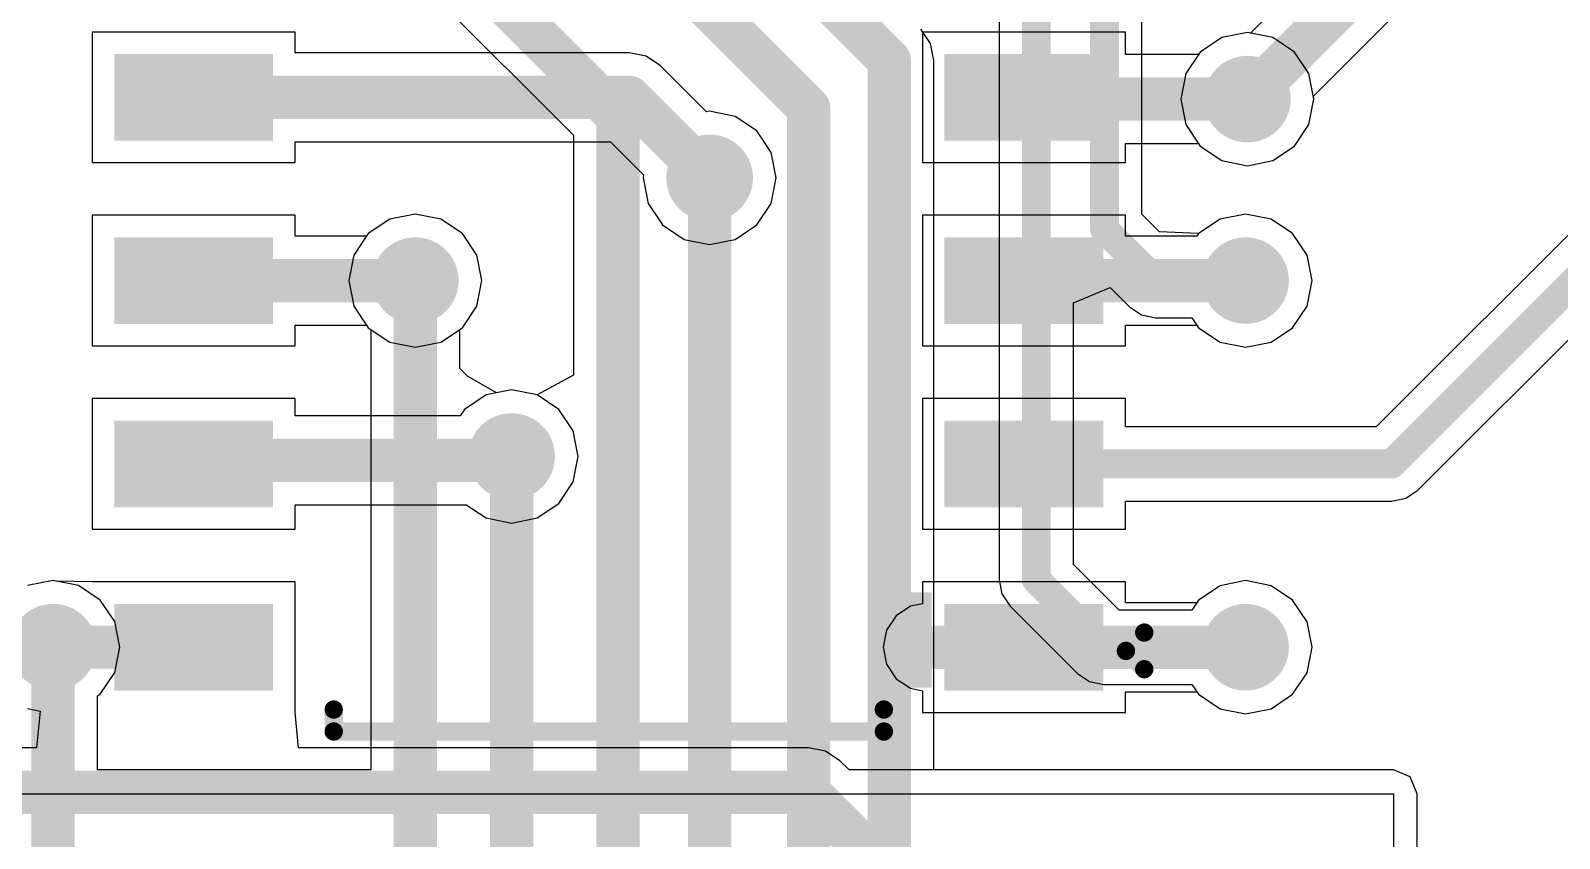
# Model space of a CAD drawing. Header units: millimetres. Extents: x -0.52 to 3.79, y -0.54 to 3.26.
# Drawn here: x 3.0518 to 3.4687, y 0.7968 to 1.0172 of the extents above; entities that cross this region are included whole.
import ezdxf

# ---------------------------------------------------------------- set-up
doc = ezdxf.new("R2010")
doc.units = ezdxf.units.MM
doc.header["$MEASUREMENT"] = 0
for name, color, linetype in [('BottomLayer', 5, 'Continuous'), ('BottomSolder', 6, 'Continuous'), ('TopLayer', 1, 'Continuous'), ('TopOverlay', 2, 'Continuous'), ('TopPaste', 8, 'Continuous'), ('TopSolder', 216, 'Continuous'), ('ViaHoleLayer', 16, 'Continuous')]:
    doc.layers.add(name, color=color, linetype=linetype)

# ---------------------------------------------------------------- blocks, each defined once
blk = doc.blocks.new('SOP_16_150____66')
at = {"layer": 'TopLayer'}
for points in [[(-0.13484255, 0.186811), (-0.09153545, 0.186811), (-0.09153545, 0.163189), (-0.13484255, 0.163189)], [(0.09153545, 0.186811), (0.13484255, 0.186811), (0.13484255, 0.163189), (0.09153545, 0.163189)], [(-0.13484255, 0.136811), (-0.09153545, 0.136811), (-0.09153545, 0.113189), (-0.13484255, 0.113189)], [(0.09153545, 0.136811), (0.13484255, 0.136811), (0.13484255, 0.113189), (0.09153545, 0.113189)], [(-0.13484255, 0.086811), (-0.09153545, 0.086811), (-0.09153545, 0.063189), (-0.13484255, 0.063189)], [(0.09153545, 0.086811), (0.13484255, 0.086811), (0.13484255, 0.063189), (0.09153545, 0.063189)], [(-0.13484255, 0.036811), (-0.09153545, 0.036811), (-0.09153545, 0.013189), (-0.13484255, 0.013189)], [(0.09153545, 0.036811), (0.13484255, 0.036811), (0.13484255, 0.013189), (0.09153545, 0.013189)], [(-0.13484255, -0.013189), (-0.09153545, -0.013189), (-0.09153545, -0.036811), (-0.13484255, -0.036811)], [(0.09153545, -0.013189), (0.13484255, -0.013189), (0.13484255, -0.036811), (0.09153545, -0.036811)], [(-0.13484255, -0.063189), (-0.09153545, -0.063189), (-0.09153545, -0.086811), (-0.13484255, -0.086811)], [(0.09153545, -0.063189), (0.13484255, -0.063189), (0.13484255, -0.086811), (0.09153545, -0.086811)], [(-0.13484255, -0.113189), (-0.09153545, -0.113189), (-0.09153545, -0.136811), (-0.13484255, -0.136811)], [(0.09153545, -0.113189), (0.13484255, -0.113189), (0.13484255, -0.136811), (0.09153545, -0.136811)], [(-0.13484255, -0.163189), (-0.09153545, -0.163189), (-0.09153545, -0.186811), (-0.13484255, -0.186811)], [(0.09153545, -0.163189), (0.13484255, -0.163189), (0.13484255, -0.186811), (0.09153545, -0.186811)]]:
    blk.add_hatch(color=1, dxfattribs=at).paths.add_polyline_path(points)
at = {"layer": 'TopOverlay'}
blk.add_hatch(color=2, dxfattribs=at).paths.add_polyline_path([(-0.088, 0.16), (-0.077, 0.16), (-0.077, 0.186), (-0.088, 0.186)])
at = {"layer": 'TopPaste'}
for points in [[(-0.13484255, 0.186811), (-0.09153545, 0.186811), (-0.09153545, 0.163189), (-0.13484255, 0.163189)], [(0.09153545, 0.186811), (0.13484255, 0.186811), (0.13484255, 0.163189), (0.09153545, 0.163189)], [(-0.13484255, 0.136811), (-0.09153545, 0.136811), (-0.09153545, 0.113189), (-0.13484255, 0.113189)], [(0.09153545, 0.136811), (0.13484255, 0.136811), (0.13484255, 0.113189), (0.09153545, 0.113189)], [(-0.13484255, 0.086811), (-0.09153545, 0.086811), (-0.09153545, 0.063189), (-0.13484255, 0.063189)], [(0.09153545, 0.086811), (0.13484255, 0.086811), (0.13484255, 0.063189), (0.09153545, 0.063189)], [(-0.13484255, 0.036811), (-0.09153545, 0.036811), (-0.09153545, 0.013189), (-0.13484255, 0.013189)], [(0.09153545, 0.036811), (0.13484255, 0.036811), (0.13484255, 0.013189), (0.09153545, 0.013189)], [(-0.13484255, -0.013189), (-0.09153545, -0.013189), (-0.09153545, -0.036811), (-0.13484255, -0.036811)], [(0.09153545, -0.013189), (0.13484255, -0.013189), (0.13484255, -0.036811), (0.09153545, -0.036811)], [(-0.13484255, -0.063189), (-0.09153545, -0.063189), (-0.09153545, -0.086811), (-0.13484255, -0.086811)], [(0.09153545, -0.063189), (0.13484255, -0.063189), (0.13484255, -0.086811), (0.09153545, -0.086811)], [(-0.13484255, -0.113189), (-0.09153545, -0.113189), (-0.09153545, -0.136811), (-0.13484255, -0.136811)], [(0.09153545, -0.113189), (0.13484255, -0.113189), (0.13484255, -0.136811), (0.09153545, -0.136811)], [(-0.13484255, -0.163189), (-0.09153545, -0.163189), (-0.09153545, -0.186811), (-0.13484255, -0.186811)], [(0.09153545, -0.163189), (0.13484255, -0.163189), (0.13484255, -0.186811), (0.09153545, -0.186811)]]:
    blk.add_hatch(color=8, dxfattribs=at).paths.add_polyline_path(points)
at = {"layer": 'TopSolder'}
for points in [[(-0.13484255, 0.186811), (-0.09153545, 0.186811), (-0.09153545, 0.163189), (-0.13484255, 0.163189)], [(0.09153545, 0.186811), (0.13484255, 0.186811), (0.13484255, 0.163189), (0.09153545, 0.163189)], [(-0.13484255, 0.136811), (-0.09153545, 0.136811), (-0.09153545, 0.113189), (-0.13484255, 0.113189)], [(0.09153545, 0.136811), (0.13484255, 0.136811), (0.13484255, 0.113189), (0.09153545, 0.113189)], [(-0.13484255, 0.086811), (-0.09153545, 0.086811), (-0.09153545, 0.063189), (-0.13484255, 0.063189)], [(0.09153545, 0.086811), (0.13484255, 0.086811), (0.13484255, 0.063189), (0.09153545, 0.063189)], [(-0.13484255, 0.036811), (-0.09153545, 0.036811), (-0.09153545, 0.013189), (-0.13484255, 0.013189)], [(0.09153545, 0.036811), (0.13484255, 0.036811), (0.13484255, 0.013189), (0.09153545, 0.013189)], [(-0.13484255, -0.013189), (-0.09153545, -0.013189), (-0.09153545, -0.036811), (-0.13484255, -0.036811)], [(0.09153545, -0.013189), (0.13484255, -0.013189), (0.13484255, -0.036811), (0.09153545, -0.036811)], [(-0.13484255, -0.063189), (-0.09153545, -0.063189), (-0.09153545, -0.086811), (-0.13484255, -0.086811)], [(0.09153545, -0.063189), (0.13484255, -0.063189), (0.13484255, -0.086811), (0.09153545, -0.086811)], [(-0.13484255, -0.113189), (-0.09153545, -0.113189), (-0.09153545, -0.136811), (-0.13484255, -0.136811)], [(0.09153545, -0.113189), (0.13484255, -0.113189), (0.13484255, -0.136811), (0.09153545, -0.136811)], [(-0.13484255, -0.163189), (-0.09153545, -0.163189), (-0.09153545, -0.186811), (-0.13484255, -0.186811)], [(0.09153545, -0.163189), (0.13484255, -0.163189), (0.13484255, -0.186811), (0.09153545, -0.186811)]]:
    blk.add_hatch(color=216, dxfattribs=at).paths.add_polyline_path(points)
at = {"layer": 'TopOverlay', "const_width": 0.005}
for points in [[(-0.075, 0.198), (-0.075, 0.192)], [(0.075, 0.198), (-0.075, 0.198)], [(0.075, 0.198), (0.075, 0.192)], [(-0.146, 0.181), (-0.146, 0.171)], [(-0.141, 0.176), (-0.146, 0.181)], [(-0.141, 0.176), (-0.146, 0.171)], [(-0.075, -0.192), (-0.075, -0.198)], [(0.075, -0.192), (0.075, -0.198)], [(0.075, -0.198), (-0.075, -0.198)]]:
    blk.add_lwpolyline(points, dxfattribs=at)
at = {"layer": 'TopOverlay', "const_width": 0.0025}
for points in [[(-0.07625, 0.198, 1), (-0.07375, 0.198, 1)], [(-0.07625, 0.198, 1), (-0.07375, 0.198, 1)], [(0.07375, 0.198, 1), (0.07625, 0.198, 1)], [(0.07375, 0.198, 1), (0.07625, 0.198, 1)], [(-0.07625, 0.192, 1), (-0.07375, 0.192, 1)], [(0.07375, 0.192, 1), (0.07625, 0.192, 1)], [(-0.14725, 0.181, 1), (-0.14475, 0.181, 1)], [(-0.14725, 0.181, 1), (-0.14475, 0.181, 1)], [(-0.14225, 0.176, 1), (-0.13975, 0.176, 1)], [(-0.14225, 0.176, 1), (-0.13975, 0.176, 1)], [(-0.14725, 0.171, 1), (-0.14475, 0.171, 1)], [(-0.14725, 0.171, 1), (-0.14475, 0.171, 1)], [(-0.07625, -0.192, 1), (-0.07375, -0.192, 1)], [(0.07375, -0.192, 1), (0.07625, -0.192, 1)], [(-0.07625, -0.198, 1), (-0.07375, -0.198, 1)], [(-0.07625, -0.198, 1), (-0.07375, -0.198, 1)], [(0.07375, -0.198, 1), (0.07625, -0.198, 1)], [(0.07375, -0.198, 1), (0.07625, -0.198, 1)]]:
    blk.add_lwpolyline(points, format="xyb", close=True, dxfattribs=at)

msp = doc.modelspace()

# ---------------------------------------------------------------- hatches: boundary and pattern name
at = {"layer": 'BottomLayer'}
h = msp.add_hatch(color=5, dxfattribs=at)
edge = h.paths.add_edge_path()
edge.add_arc((3.3836035, 0.9984843), 0.011811, 0, 360)
h = msp.add_hatch(color=5, dxfattribs=at)
edge = h.paths.add_edge_path()
edge.add_arc((3.237, 0.977), 0.011811, 0, 360)
h = msp.add_hatch(color=5, dxfattribs=at)
edge = h.paths.add_edge_path()
edge.add_arc((3.1567412, 0.9489685), 0.011811, 0, 360)
h = msp.add_hatch(color=5, dxfattribs=at)
edge = h.paths.add_edge_path()
edge.add_arc((3.3831192, 0.9489685), 0.011811, 0, 360)
h = msp.add_hatch(color=5, dxfattribs=at)
edge = h.paths.add_edge_path()
edge.add_arc((3.183, 0.901), 0.011811, 0, 360)
h = msp.add_hatch(color=5, dxfattribs=at)
edge = h.paths.add_edge_path()
edge.add_arc((3.058, 0.849), 0.011811, 0, 360)
h = msp.add_hatch(color=5, dxfattribs=at)
edge = h.paths.add_edge_path()
edge.add_arc((3.3831192, 0.8489685), 0.011811, 0, 360)
at = {"layer": 'BottomSolder'}
h = msp.add_hatch(color=6, dxfattribs=at)
edge = h.paths.add_edge_path()
edge.add_arc((3.3836035, 0.9984843), 0.0059055, 0, 360)
h = msp.add_hatch(color=6, dxfattribs=at)
edge = h.paths.add_edge_path()
edge.add_arc((3.237, 0.977), 0.0059055, 0, 360)
h = msp.add_hatch(color=6, dxfattribs=at)
edge = h.paths.add_edge_path()
edge.add_arc((3.1567412, 0.9489685), 0.0059055, 0, 360)
h = msp.add_hatch(color=6, dxfattribs=at)
edge = h.paths.add_edge_path()
edge.add_arc((3.3831192, 0.9489685), 0.0059055, 0, 360)
h = msp.add_hatch(color=6, dxfattribs=at)
edge = h.paths.add_edge_path()
edge.add_arc((3.183, 0.901), 0.0059055, 0, 360)
h = msp.add_hatch(color=6, dxfattribs=at)
edge = h.paths.add_edge_path()
edge.add_arc((3.058, 0.849), 0.0059055, 0, 360)
h = msp.add_hatch(color=6, dxfattribs=at)
edge = h.paths.add_edge_path()
edge.add_arc((3.3831192, 0.8489685), 0.0059055, 0, 360)
at = {"layer": 'TopLayer'}
h = msp.add_hatch(color=1, dxfattribs=at)
edge = h.paths.add_edge_path()
edge.add_arc((3.3836035, 0.9984843), 0.011811, 0, 360)
h = msp.add_hatch(color=1, dxfattribs=at)
edge = h.paths.add_edge_path()
edge.add_arc((3.237, 0.977), 0.011811, 0, 360)
h = msp.add_hatch(color=1, dxfattribs=at)
edge = h.paths.add_edge_path()
edge.add_arc((3.1567412, 0.9489685), 0.011811, 0, 360)
h = msp.add_hatch(color=1, dxfattribs=at)
edge = h.paths.add_edge_path()
edge.add_arc((3.3831192, 0.9489685), 0.011811, 0, 360)
h = msp.add_hatch(color=1, dxfattribs=at)
edge = h.paths.add_edge_path()
edge.add_arc((3.183, 0.901), 0.011811, 0, 360)
h = msp.add_hatch(color=1, dxfattribs=at)
edge = h.paths.add_edge_path()
edge.add_arc((3.058, 0.849), 0.011811, 0, 360)
h = msp.add_hatch(color=1, dxfattribs=at)
edge = h.paths.add_edge_path()
edge.add_arc((3.3831192, 0.8489685), 0.011811, 0, 360)
at = {"layer": 'TopSolder'}
h = msp.add_hatch(color=216, dxfattribs=at)
edge = h.paths.add_edge_path()
edge.add_arc((3.3836035, 0.9984843), 0.0059055, 0, 360)
h = msp.add_hatch(color=216, dxfattribs=at)
edge = h.paths.add_edge_path()
edge.add_arc((3.237, 0.977), 0.0059055, 0, 360)
h = msp.add_hatch(color=216, dxfattribs=at)
edge = h.paths.add_edge_path()
edge.add_arc((3.1567412, 0.9489685), 0.0059055, 0, 360)
h = msp.add_hatch(color=216, dxfattribs=at)
edge = h.paths.add_edge_path()
edge.add_arc((3.3831192, 0.9489685), 0.0059055, 0, 360)
h = msp.add_hatch(color=216, dxfattribs=at)
edge = h.paths.add_edge_path()
edge.add_arc((3.183, 0.901), 0.0059055, 0, 360)
h = msp.add_hatch(color=216, dxfattribs=at)
edge = h.paths.add_edge_path()
edge.add_arc((3.058, 0.849), 0.0059055, 0, 360)
h = msp.add_hatch(color=216, dxfattribs=at)
edge = h.paths.add_edge_path()
edge.add_arc((3.3831192, 0.8489685), 0.0059055, 0, 360)
at = {"layer": 'ViaHoleLayer'}
h = msp.add_hatch(color=16, dxfattribs=at)
edge = h.paths.add_edge_path()
edge.add_arc((3.3836035, 0.9984843), 0.0059055, 0, 360)
h = msp.add_hatch(color=16, dxfattribs=at)
edge = h.paths.add_edge_path()
edge.add_arc((3.237, 0.977), 0.0059055, 0, 360)
h = msp.add_hatch(color=16, dxfattribs=at)
edge = h.paths.add_edge_path()
edge.add_arc((3.1567412, 0.9489685), 0.0059055, 0, 360)
h = msp.add_hatch(color=16, dxfattribs=at)
edge = h.paths.add_edge_path()
edge.add_arc((3.3831192, 0.9489685), 0.0059055, 0, 360)
h = msp.add_hatch(color=16, dxfattribs=at)
edge = h.paths.add_edge_path()
edge.add_arc((3.183, 0.901), 0.0059055, 0, 360)
h = msp.add_hatch(color=16, dxfattribs=at)
edge = h.paths.add_edge_path()
edge.add_arc((3.058, 0.849), 0.0059055, 0, 360)
h = msp.add_hatch(color=16, dxfattribs=at)
edge = h.paths.add_edge_path()
edge.add_arc((3.3831192, 0.8489685), 0.0059055, 0, 360)

# ---------------------------------------------------------------- linework, layer by layer
at = {"layer": 'BottomLayer'}
for p, q in [((3.315932, 1.4333251), (3.315932, 0.8673714)), ((3.3547951, 0.9671416), (3.3547951, 1.2587161)), ((3.4108613, 1.0429088), (3.3844319, 1.0164794)), ((3.1575696, 1.0309734), (3.1998613, 0.9886817)), ((3.4015986, 0.9993127), (3.4315831, 1.0292972)), ((3.2972147, 1.0136453), (3.2945834, 1.0175834)), ((3.2981388, 1.009), (3.2972147, 1.0136453)), ((3.376654, 1.0152619), (3.3707625, 1.0113253)), ((3.3836035, 1.0166442), (3.376654, 1.0152619)), ((3.3844319, 1.0164794), (3.3836035, 1.0166442)), ((3.2981387, 1.0089995), (3.2981388, 1.009)), ((3.2981387, 0.8154944), (3.2981387, 1.0089995)), ((3.3707625, 1.0113253), (3.3668259, 1.0054338)), ((3.3668259, 1.0054338), (3.3654436, 0.9984843)), ((3.3654436, 0.9984843), (3.3668259, 0.9915348)), ((3.4003811, 0.9915348), (3.4017634, 0.9984843)), ((3.4017634, 0.9984843), (3.4015986, 0.9993127)), ((3.1998613, 0.9886817), (3.1998613, 0.9231817)), ((3.3668259, 0.9915348), (3.3707625, 0.9856433)), ((3.3964445, 0.9856433), (3.4003811, 0.9915348)), ((3.3707625, 0.9856433), (3.376654, 0.9817067)), ((3.390553, 0.9817067), (3.3964445, 0.9856433)), ((3.376654, 0.9817067), (3.3836035, 0.9803244)), ((3.3836035, 0.9803244), (3.390553, 0.9817067)), ((3.1567412, 0.9671284), (3.1497917, 0.9657461)), ((3.1636907, 0.9657461), (3.1567412, 0.9671284)), ((3.3596766, 0.9622601), (3.3547951, 0.9671416)), ((3.3831192, 0.9671284), (3.3761697, 0.9657461)), ((3.3900687, 0.9657461), (3.3831192, 0.9671284)), ((3.1497917, 0.9657461), (3.1439002, 0.9618095)), ((3.1695822, 0.9618095), (3.1636907, 0.9657461)), ((3.3761697, 0.9657461), (3.3702783, 0.9618095)), ((3.3959602, 0.9618095), (3.3900687, 0.9657461)), ((3.1439002, 0.9618095), (3.1399636, 0.955918)), ((3.1735188, 0.955918), (3.1695822, 0.9618095)), ((3.3702783, 0.9618095), (3.3596766, 0.9622601)), ((3.3998968, 0.955918), (3.3959602, 0.9618095)), ((3.1399636, 0.955918), (3.1385813, 0.9489685)), ((3.1749011, 0.9489685), (3.1735188, 0.955918)), ((3.4012791, 0.9489685), (3.3998968, 0.955918)), ((3.1385813, 0.9489685), (3.1399636, 0.942019)), ((3.1735188, 0.942019), (3.1749011, 0.9489685)), ((3.3361954, 0.9429423), (3.3461954, 0.9470845)), ((3.3461954, 0.9470845), (3.3514756, 0.9418043)), ((3.3998968, 0.942019), (3.4012791, 0.9489685)), ((3.3361954, 0.8715681), (3.3361954, 0.9429423)), ((3.1399636, 0.942019), (3.1439002, 0.9361275)), ((3.1695822, 0.9361275), (3.1735188, 0.942019)), ((3.3514756, 0.9418043), (3.3547625, 0.939608)), ((3.3547625, 0.939608), (3.3586398, 0.9388368)), ((3.3586398, 0.9388368), (3.3684679, 0.9388368)), ((3.3684679, 0.9388368), (3.3702782, 0.9361275)), ((3.3959602, 0.9361275), (3.3998968, 0.942019)), ((3.1439002, 0.9361275), (3.1446025, 0.9356582)), ((3.1446025, 0.9356582), (3.1446025, 0.8154944)), ((3.1688799, 0.9356582), (3.1695822, 0.9361275)), ((3.1688799, 0.9250133), (3.1688799, 0.9356582)), ((3.3702782, 0.9361275), (3.3761697, 0.9321909)), ((3.3900687, 0.9321909), (3.3959602, 0.9361275)), ((3.3761697, 0.9321909), (3.3831192, 0.9308086)), ((3.3831192, 0.9308086), (3.3900687, 0.9321909)), ((3.1709926, 0.9228815), (3.1688799, 0.9250133)), ((3.17888, 0.9183404), (3.1709926, 0.9228815)), ((3.1998613, 0.9231817), (3.1899494, 0.9177776)), ((3.183, 0.9191599), (3.17888, 0.9183404)), ((3.1899494, 0.9177776), (3.183, 0.9191599)), ((3.3486633, 0.8591002), (3.3361954, 0.8715681)), ((3.058, 0.8671599), (3.0510505, 0.8657776)), ((3.0649495, 0.8657776), (3.058, 0.8671599)), ((3.315932, 0.8673714), (3.3167032, 0.8634941)), ((3.3831192, 0.8671284), (3.3761697, 0.8657461)), ((3.3900687, 0.8657461), (3.3831192, 0.8671284)), ((3.070841, 0.861841), (3.0649495, 0.8657776)), ((3.3167032, 0.8634941), (3.3188995, 0.8602072)), ((3.3761697, 0.8657461), (3.3702782, 0.8618095)), ((3.3959602, 0.8618095), (3.3900687, 0.8657461)), ((3.0747776, 0.8559495), (3.070841, 0.861841)), ((3.3188995, 0.8602072), (3.3373024, 0.8418043)), ((3.3684679, 0.8591002), (3.3486633, 0.8591002)), ((3.3702782, 0.8618095), (3.3684679, 0.8591002)), ((3.3998968, 0.855918), (3.3959602, 0.8618095)), ((3.0761599, 0.849), (3.0747776, 0.8559495)), ((3.4012791, 0.8489685), (3.3998968, 0.855918)), ((3.0747776, 0.8420505), (3.0761599, 0.849)), ((3.3998968, 0.842019), (3.4012791, 0.8489685)), ((3.070841, 0.836159), (3.0747776, 0.8420505)), ((3.3373024, 0.8418043), (3.3405894, 0.839608)), ((3.3405894, 0.839608), (3.3444666, 0.8388368)), ((3.3444666, 0.8388368), (3.3684679, 0.8388368)), ((3.3684679, 0.8388368), (3.3702782, 0.8361275)), ((3.3959602, 0.8361275), (3.3998968, 0.842019)), ((3.0701387, 0.8356897), (3.070841, 0.836159)), ((3.0701387, 0.8154944), (3.0701387, 0.8356897)), ((3.3702782, 0.8361275), (3.3761697, 0.8321909)), ((3.3900687, 0.8321909), (3.3959602, 0.8361275)), ((3.3761697, 0.8321909), (3.3831192, 0.8308086)), ((3.3831192, 0.8308086), (3.3900687, 0.8321909)), ((3.1446025, 0.8154944), (3.0701387, 0.8154944)), ((3.4234429, 0.8154944), (3.2981387, 0.8154944)), ((3.4280351, 0.8135922), (3.4234429, 0.8154944)), ((3.4299373, 0.809), (3.4280351, 0.8135922)), ((2.7541516, 0.809), (3.4234429, 0.809)), ((3.4234429, 0.809), (3.4234429, -0.5223071)), ((3.4299373, -0.5126537), (3.4299373, 0.809))]:
    msp.add_line(p, q, dxfattribs=at)
for points, const_width in [([(3.3446634, 0.9629449), (3.3446634, 1.4633367)], 0.007874), ([(3.3260637, 0.8673714), (3.3260637, 1.4375218)], 0.007874), ([(3.1567412, 1.1032588), (3.264, 0.996)], 0.011811), ([(3.197, 1.098), (3.286, 1.009)], 0.011811), ([(3.1567412, 1.0489685), (3.212, 0.9937097)], 0.011811), ([(3.3836035, 0.9984843), (3.423, 1.0378808)], 0.011811), ([(3.286, 0.767), (3.286, 1.009)], 0.011811), ([(3.264, 0.777), (3.264, 0.996)], 0.011811), ([(3.212, 0.782), (3.212, 0.9937097)], 0.011811), ([(3.237, 0.778), (3.237, 0.977)], 0.011811), ([(3.3446634, 0.9629449), (3.3586398, 0.9489685)], 0.007874), ([(3.1567412, 0.7847412), (3.1567412, 0.9489685)], 0.011811), ([(3.3586398, 0.9489685), (3.3831192, 0.9489685)], 0.007874), ([(3.183, 0.783), (3.183, 0.901)], 0.011811), ([(3.3260637, 0.8673714), (3.3444666, 0.8489685)], 0.007874), ([(3.058, 0.721), (3.058, 0.849)], 0.011811), ([(3.3444666, 0.8489685), (3.3831192, 0.8489685)], 0.007874)]:
    msp.add_lwpolyline(points, dxfattribs=dict(at, const_width=const_width))
for points, const_width in [([(3.2830473, 1.009, 1), (3.2889527, 1.009, 1)], 0.0059055), ([(3.2830473, 1.009, 1), (3.2889527, 1.009, 1)], 0.0059055), ([(3.2610473, 0.996, 1), (3.2669527, 0.996, 1)], 0.0059055), ([(3.2610473, 0.996, 1), (3.2669527, 0.996, 1)], 0.0059055), ([(3.3806508, 0.9984843, 1), (3.3865562, 0.9984843, 1)], 0.0059055), ([(3.2090473, 0.9937097, 1), (3.2149527, 0.9937097, 1)], 0.0059055), ([(3.2090473, 0.9937097, 1), (3.2149527, 0.9937097, 1)], 0.0059055), ([(3.2340473, 0.977, 1), (3.2399527, 0.977, 1)], 0.0059055), ([(3.3426949, 0.9629449, 1), (3.3466319, 0.9629449, 1)], 0.003937), ([(3.3426949, 0.9629449, 1), (3.3466319, 0.9629449, 1)], 0.003937), ([(3.1537885, 0.9489685, 1), (3.1596939, 0.9489685, 1)], 0.0059055), ([(3.3566713, 0.9489685, 1), (3.3606083, 0.9489685, 1)], 0.003937), ([(3.3566713, 0.9489685, 1), (3.3606083, 0.9489685, 1)], 0.003937), ([(3.3811507, 0.9489685, 1), (3.3850877, 0.9489685, 1)], 0.003937), ([(3.1800473, 0.901, 1), (3.1859527, 0.901, 1)], 0.0059055), ([(3.3240952, 0.8673714, 1), (3.3280322, 0.8673714, 1)], 0.003937), ([(3.3240952, 0.8673714, 1), (3.3280322, 0.8673714, 1)], 0.003937), ([(3.0550473, 0.849, 1), (3.0609527, 0.849, 1)], 0.0059055), ([(3.3424981, 0.8489685, 1), (3.3464351, 0.8489685, 1)], 0.003937), ([(3.3424981, 0.8489685, 1), (3.3464351, 0.8489685, 1)], 0.003937), ([(3.3811507, 0.8489685, 1), (3.3850877, 0.8489685, 1)], 0.003937)]:
    msp.add_lwpolyline(points, format="xyb", close=True, dxfattribs=dict(at, const_width=const_width))
at = {"layer": 'TopLayer'}
for p, q in [((3.7338683, 1.2241967), (3.4187719, 0.9091003)), ((3.4301328, 0.8918044), (3.7487845, 1.2104561)), ((3.1239625, 1.0167795), (3.0686555, 1.0167795)), ((3.0686555, 1.0167795), (3.0686555, 0.9811575)), ((3.1239625, 1.0111072), (3.1239625, 1.0167795)), ((3.3503405, 1.0167795), (3.2950335, 1.0167795)), ((3.2950335, 1.0167795), (3.2950335, 0.9811575)), ((3.3503405, 1.010623), (3.3503405, 1.0167795)), ((3.376654, 1.0152619), (3.3707625, 1.0113253)), ((3.3836035, 1.0166442), (3.376654, 1.0152619)), ((3.390553, 1.0152619), (3.3836035, 1.0166442)), ((3.3964445, 1.0113253), (3.390553, 1.0152619)), ((3.215031, 1.0111072), (3.1239625, 1.0111072)), ((3.2150315, 1.0111073), (3.215031, 1.0111072)), ((3.2196768, 1.0101832), (3.2150315, 1.0111073)), ((3.2236149, 1.0075519), (3.2196768, 1.0101832)), ((3.3702932, 1.010623), (3.3503405, 1.010623)), ((3.3707625, 1.0113253), (3.3702932, 1.010623)), ((3.4003811, 1.0054338), (3.3964445, 1.0113253)), ((3.2361716, 0.9949951), (3.2236149, 1.0075519)), ((3.4017634, 0.9984843), (3.4003811, 1.0054338)), ((3.4003811, 0.9915348), (3.4017634, 0.9984843)), ((3.237, 0.9951599), (3.2361716, 0.9949951)), ((3.2439495, 0.9937776), (3.237, 0.9951599)), ((3.249841, 0.989841), (3.2439495, 0.9937776)), ((3.2537776, 0.9839495), (3.249841, 0.989841)), ((3.3964445, 0.9856433), (3.4003811, 0.9915348)), ((3.1239625, 0.9811575), (3.1239625, 0.9868298)), ((3.1239625, 0.9868298), (3.2100034, 0.9868298)), ((3.2100034, 0.9868298), (3.2190049, 0.9778284)), ((3.2551599, 0.977), (3.2537776, 0.9839495)), ((3.3503405, 0.9811575), (3.3503405, 0.9863456)), ((3.3503405, 0.9863456), (3.3702932, 0.9863456)), ((3.3702932, 0.9863456), (3.3707625, 0.9856433)), ((3.3707625, 0.9856433), (3.376654, 0.9817067)), ((3.390553, 0.9817067), (3.3964445, 0.9856433)), ((3.0686555, 0.9811575), (3.1239625, 0.9811575)), ((3.2950335, 0.9811575), (3.3503405, 0.9811575)), ((3.376654, 0.9817067), (3.3836035, 0.9803244)), ((3.3836035, 0.9803244), (3.390553, 0.9817067)), ((3.2190049, 0.9778284), (3.2188401, 0.977)), ((3.2188401, 0.977), (3.2202224, 0.9700505)), ((3.2537776, 0.9700505), (3.2551599, 0.977)), ((3.1567412, 0.9671284), (3.1497917, 0.9657461)), ((3.1636907, 0.9657461), (3.1567412, 0.9671284)), ((3.2202224, 0.9700505), (3.224159, 0.964159)), ((3.249841, 0.964159), (3.2537776, 0.9700505)), ((3.3831192, 0.9671284), (3.3761697, 0.9657461)), ((3.3900687, 0.9657461), (3.3831192, 0.9671284)), ((3.1239625, 0.9667795), (3.0686555, 0.9667795)), ((3.0686555, 0.9667795), (3.0686555, 0.9311575)), ((3.1239625, 0.9611072), (3.1239625, 0.9667795)), ((3.1497917, 0.9657461), (3.1439002, 0.9618095)), ((3.1695822, 0.9618095), (3.1636907, 0.9657461)), ((3.224159, 0.964159), (3.2300505, 0.9602224)), ((3.2439495, 0.9602224), (3.249841, 0.964159)), ((3.3503405, 0.9667795), (3.2950335, 0.9667795)), ((3.2950335, 0.9667795), (3.2950335, 0.9311575)), ((3.3503405, 0.9611072), (3.3503405, 0.9667795)), ((3.3761697, 0.9657461), (3.3702782, 0.9618095)), ((3.3959602, 0.9618095), (3.3900687, 0.9657461)), ((3.1434309, 0.9611072), (3.1239625, 0.9611072)), ((3.1439002, 0.9618095), (3.1434309, 0.9611072)), ((3.1735188, 0.955918), (3.1695822, 0.9618095)), ((3.2300505, 0.9602224), (3.237, 0.9588401)), ((3.237, 0.9588401), (3.2439495, 0.9602224)), ((3.3698089, 0.9611072), (3.3503405, 0.9611072)), ((3.3702782, 0.9618095), (3.3698089, 0.9611072)), ((3.3998968, 0.955918), (3.3959602, 0.9618095)), ((3.1749011, 0.9489685), (3.1735188, 0.955918)), ((3.4012791, 0.9489685), (3.3998968, 0.955918)), ((3.1735188, 0.942019), (3.1749011, 0.9489685)), ((3.3998968, 0.942019), (3.4012791, 0.9489685)), ((3.1695822, 0.9361275), (3.1735188, 0.942019)), ((3.3959602, 0.9361275), (3.3998968, 0.942019)), ((3.1239625, 0.9311575), (3.1239625, 0.9368298)), ((3.1239625, 0.9368298), (3.1434309, 0.9368298)), ((3.1434309, 0.9368298), (3.1439002, 0.9361275)), ((3.1439002, 0.9361275), (3.1497917, 0.9321909)), ((3.1636907, 0.9321909), (3.1695822, 0.9361275)), ((3.3503405, 0.9311575), (3.3503405, 0.9368298)), ((3.3503405, 0.9368298), (3.3698089, 0.9368298)), ((3.3698089, 0.9368298), (3.3702782, 0.9361275)), ((3.3702782, 0.9361275), (3.3761697, 0.9321909)), ((3.3900687, 0.9321909), (3.3959602, 0.9361275)), ((3.0686555, 0.9311575), (3.1239625, 0.9311575)), ((3.1497917, 0.9321909), (3.1567412, 0.9308086)), ((3.1567412, 0.9308086), (3.1636907, 0.9321909)), ((3.2950335, 0.9311575), (3.3503405, 0.9311575)), ((3.3761697, 0.9321909), (3.3831192, 0.9308086)), ((3.3831192, 0.9308086), (3.3900687, 0.9321909)), ((3.1760505, 0.9177776), (3.170159, 0.913841)), ((3.183, 0.9191599), (3.1760505, 0.9177776)), ((3.1899495, 0.9177776), (3.183, 0.9191599)), ((3.195841, 0.913841), (3.1899495, 0.9177776)), ((3.1239625, 0.9167795), (3.0686555, 0.9167795)), ((3.0686555, 0.9167795), (3.0686555, 0.8811575)), ((3.1239625, 0.912123), (3.1239625, 0.9167795)), ((3.170159, 0.913841), (3.1690111, 0.912123)), ((3.1997776, 0.9079495), (3.195841, 0.913841)), ((3.3503405, 0.9167795), (3.2950335, 0.9167795)), ((3.2950335, 0.9167795), (3.2950335, 0.8811575)), ((3.3503405, 0.9091003), (3.3503405, 0.9167795)), ((3.1690111, 0.912123), (3.1239625, 0.912123)), ((3.4187719, 0.9091003), (3.3503405, 0.9091003)), ((3.2011599, 0.901), (3.1997776, 0.9079495)), ((3.1997776, 0.8940505), (3.2011599, 0.901)), ((3.195841, 0.888159), (3.1997776, 0.8940505)), ((3.1899495, 0.8842224), (3.195841, 0.888159)), ((3.3503405, 0.8811575), (3.3503405, 0.8888369)), ((3.3503405, 0.8888369), (3.4229686, 0.8888369)), ((3.4229686, 0.8888369), (3.4268459, 0.8896081)), ((3.4268459, 0.8896081), (3.4301328, 0.8918044)), ((3.1239625, 0.8811575), (3.1239625, 0.8878456)), ((3.1239625, 0.8878456), (3.170628, 0.8878456)), ((3.170628, 0.8878456), (3.1760505, 0.8842224)), ((3.1760505, 0.8842224), (3.183, 0.8828401)), ((3.183, 0.8828401), (3.1899495, 0.8842224)), ((3.0686555, 0.8811575), (3.1239625, 0.8811575)), ((3.2950335, 0.8811575), (3.3503405, 0.8811575)), ((3.058, 0.8671599), (3.0510505, 0.8657776)), ((3.0587511, 0.8670105), (3.058, 0.8671599)), ((3.3831192, 0.8671284), (3.3761697, 0.8657461)), ((3.3900687, 0.8657461), (3.3831192, 0.8671284)), ((3.0686555, 0.8667796), (3.0587511, 0.8670105)), ((3.0686556, 0.8667795), (3.0686555, 0.8667796)), ((3.1239625, 0.8667795), (3.0686556, 0.8667795)), ((3.1239625, 0.8315404), (3.1239625, 0.8667795)), ((3.3503405, 0.8667795), (3.2950335, 0.8667795)), ((3.2950335, 0.8667795), (3.2950335, 0.8608285)), ((3.3503405, 0.8611073), (3.3503405, 0.8667795)), ((3.3761697, 0.8657461), (3.3702782, 0.8618095)), ((3.3959602, 0.8618095), (3.3900687, 0.8657461)), ((3.2917897, 0.8601833), (3.2878516, 0.857552)), ((3.2950335, 0.8608285), (3.2917897, 0.8601833)), ((3.369809, 0.8611073), (3.3503405, 0.8611073)), ((3.3702782, 0.8618095), (3.369809, 0.8611073)), ((3.3998968, 0.855918), (3.3959602, 0.8618095)), ((3.2878516, 0.857552), (3.2852203, 0.8536139)), ((3.4012791, 0.8489685), (3.3998968, 0.855918)), ((3.2852203, 0.8536139), (3.2842963, 0.8489686)), ((3.2842963, 0.8489686), (3.2852203, 0.8443233)), ((3.3998968, 0.842019), (3.4012791, 0.8489685)), ((3.2852203, 0.8443233), (3.2878516, 0.8403852)), ((3.2878516, 0.8403852), (3.2917897, 0.8377539)), ((3.3959602, 0.8361275), (3.3998968, 0.842019)), ((3.2917897, 0.8377539), (3.2950335, 0.8371087)), ((3.2950335, 0.8371087), (3.2950335, 0.8311575)), ((3.3503405, 0.8311575), (3.3503405, 0.8368298)), ((3.3503405, 0.8368298), (3.3698089, 0.8368298)), ((3.3698089, 0.8368298), (3.3702782, 0.8361275)), ((3.3702782, 0.8361275), (3.3761697, 0.8321909)), ((3.3900687, 0.8321909), (3.3959602, 0.8361275)), ((3.0510505, 0.8322224), (3.0544797, 0.8315403)), ((3.0544797, 0.8315403), (3.0534948, 0.8215403)), ((3.1239626, 0.8311575), (3.1239625, 0.8315404)), ((3.1248867, 0.8215403), (3.1239626, 0.8311575)), ((3.2950335, 0.8311575), (3.3503405, 0.8311575)), ((3.3761697, 0.8321909), (3.3831192, 0.8308086)), ((3.3831192, 0.8308086), (3.3900687, 0.8321909)), ((3.0534948, 0.8215403), (2.8065052, 0.8215403)), ((3.2639539, 0.8215403), (3.1248867, 0.8215403)), ((3.2639544, 0.8215404), (3.2639539, 0.8215403)), ((3.2685997, 0.8206163), (3.2639544, 0.8215404)), ((3.2725378, 0.817985), (3.2685997, 0.8206163)), ((3.2750284, 0.8154944), (3.2725378, 0.817985)), ((3.4234429, 0.8154944), (3.2750284, 0.8154944)), ((3.4280351, 0.8135922), (3.4234429, 0.8154944)), ((3.4299373, 0.809), (3.4280351, 0.8135922)), ((2.7541516, 0.809), (3.4234429, 0.809)), ((3.4234429, 0.809), (3.4234429, -0.5223071)), ((3.4299373, 0.6605855), (3.4299373, 0.809))]:
    msp.add_line(p, q, dxfattribs=at)
for points, const_width in [([(3.4229686, 0.8989686), (3.744, 1.22)], 0.007874), ([(3.096309, 0.9989685), (3.2150315, 0.9989685)], 0.011811), ([(3.2150315, 0.9989685), (3.237, 0.977)], 0.011811), ([(3.322687, 0.9989686), (3.3231713, 0.9984843)], 0.011811), ([(3.3231713, 0.9984843), (3.3836035, 0.9984843)], 0.011811), ([(3.096309, 0.9489685), (3.1015532, 0.9489685)], 0.011811), ([(3.1015531, 0.9489686), (3.1015532, 0.9489685)], 0.011811), ([(3.1015532, 0.9489685), (3.1567412, 0.9489685)], 0.011811), ([(3.1015532, 0.9489685), (3.1052933, 0.9452284)], 0.011811), ([(3.322687, 0.9489685), (3.3831192, 0.9489685)], 0.011811), ([(3.096309, 0.8989685), (3.0973248, 0.8999843)], 0.011811), ([(3.0973248, 0.8999843), (3.1819843, 0.8999843)], 0.011811), ([(3.1819843, 0.8999843), (3.183, 0.901)], 0.011811), ([(3.322687, 0.8989686), (3.4229686, 0.8989686)], 0.007874), ([(3.058, 0.849), (3.0580157, 0.8489843)], 0.011811), ([(3.0580157, 0.8489843), (3.0962932, 0.8489843)], 0.011811), ([(3.0962932, 0.8489843), (3.096309, 0.8489685)], 0.011811), ([(3.296435, 0.8489686), (3.3831192, 0.8489686)], 0.011811), ([(3.322687, 0.8489685), (3.3831192, 0.8489685)], 0.011811), ([(2.7068681, 0.8094016), (3.2639544, 0.8094016)], 0.011811), ([(3.2639544, 0.8094016), (3.501, 0.572356)], 0.011811)]:
    msp.add_lwpolyline(points, dxfattribs=dict(at, const_width=const_width))
for points, const_width in [([(3.0933563, 0.9989685, 1), (3.0992617, 0.9989685, 1)], 0.0059055), ([(3.2120788, 0.9989685, 1), (3.2179842, 0.9989685, 1)], 0.0059055), ([(3.2120788, 0.9989685, 1), (3.2179842, 0.9989685, 1)], 0.0059055), ([(3.3197343, 0.9989686, 1), (3.3256397, 0.9989686, 1)], 0.0059055), ([(3.3202186, 0.9984843, 1), (3.326124, 0.9984843, 1)], 0.0059055), ([(3.3202186, 0.9984843, 1), (3.326124, 0.9984843, 1)], 0.0059055), ([(3.3806508, 0.9984843, 1), (3.3865562, 0.9984843, 1)], 0.0059055), ([(3.2340473, 0.977, 1), (3.2399527, 0.977, 1)], 0.0059055), ([(3.0933563, 0.9489685, 1), (3.0992617, 0.9489685, 1)], 0.0059055), ([(3.0986004, 0.9489686, 1), (3.1045058, 0.9489686, 1)], 0.0059055), ([(3.0986005, 0.9489685, 1), (3.1045059, 0.9489685, 1)], 0.0059055), ([(3.0986005, 0.9489685, 1), (3.1045059, 0.9489685, 1)], 0.0059055), ([(3.0986005, 0.9489685, 1), (3.1045059, 0.9489685, 1)], 0.0059055), ([(3.0986005, 0.9489685, 1), (3.1045059, 0.9489685, 1)], 0.0059055), ([(3.1537885, 0.9489685, 1), (3.1596939, 0.9489685, 1)], 0.0059055), ([(3.3197343, 0.9489685, 1), (3.3256397, 0.9489685, 1)], 0.0059055), ([(3.3801665, 0.9489685, 1), (3.3860719, 0.9489685, 1)], 0.0059055), ([(3.1023406, 0.9452284, 1), (3.108246, 0.9452284, 1)], 0.0059055), ([(3.0933563, 0.8989685, 1), (3.0992617, 0.8989685, 1)], 0.0059055), ([(3.0943721, 0.8999843, 1), (3.1002775, 0.8999843, 1)], 0.0059055), ([(3.0943721, 0.8999843, 1), (3.1002775, 0.8999843, 1)], 0.0059055), ([(3.1790316, 0.8999843, 1), (3.184937, 0.8999843, 1)], 0.0059055), ([(3.1790316, 0.8999843, 1), (3.184937, 0.8999843, 1)], 0.0059055), ([(3.1800473, 0.901, 1), (3.1859527, 0.901, 1)], 0.0059055), ([(3.3207185, 0.8989686, 1), (3.3246555, 0.8989686, 1)], 0.003937), ([(3.4210001, 0.8989686, 1), (3.4249371, 0.8989686, 1)], 0.003937), ([(3.4210001, 0.8989686, 1), (3.4249371, 0.8989686, 1)], 0.003937), ([(3.0550473, 0.849, 1), (3.0609527, 0.849, 1)], 0.0059055), ([(3.055063, 0.8489843, 1), (3.0609684, 0.8489843, 1)], 0.0059055), ([(3.055063, 0.8489843, 1), (3.0609684, 0.8489843, 1)], 0.0059055), ([(3.0933405, 0.8489843, 1), (3.0992459, 0.8489843, 1)], 0.0059055), ([(3.0933405, 0.8489843, 1), (3.0992459, 0.8489843, 1)], 0.0059055), ([(3.0933563, 0.8489685, 1), (3.0992617, 0.8489685, 1)], 0.0059055), ([(3.2934823, 0.8489686, 1), (3.2993877, 0.8489686, 1)], 0.0059055), ([(3.3197343, 0.8489685, 1), (3.3256397, 0.8489685, 1)], 0.0059055), ([(3.3801665, 0.8489686, 1), (3.3860719, 0.8489686, 1)], 0.0059055), ([(3.3801665, 0.8489685, 1), (3.3860719, 0.8489685, 1)], 0.0059055), ([(3.2610017, 0.8094016, 1), (3.2669071, 0.8094016, 1)], 0.0059055), ([(3.2610017, 0.8094016, 1), (3.2669071, 0.8094016, 1)], 0.0059055)]:
    msp.add_lwpolyline(points, format="xyb", close=True, dxfattribs=dict(at, const_width=const_width))

# ---------------------------------------------------------------- block references
at = {"rotation": 180}
msp.add_blockref('SOP_16_150____66', (3.209498, 1.0239685), dxfattribs=at)

doc.saveas('drawing.dxf')
